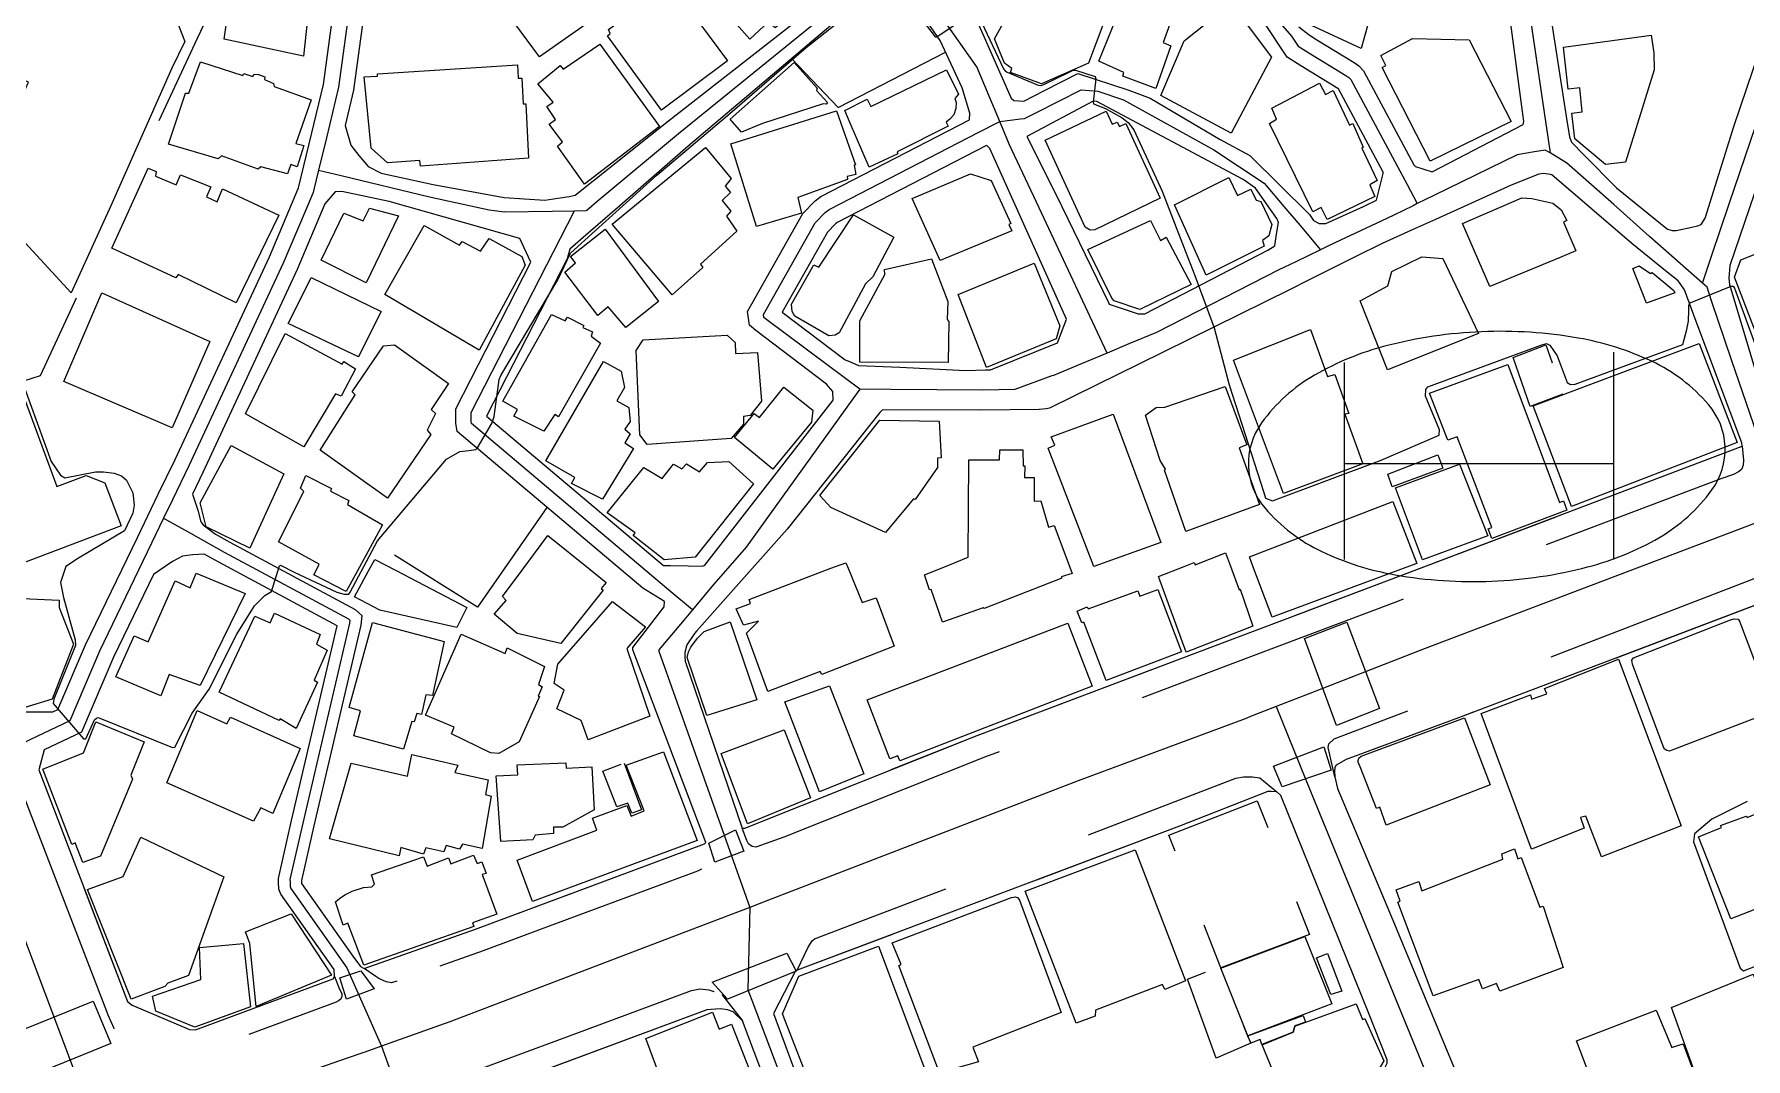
# Model space of a CAD drawing. Header units: millimetres. Extents: x 198785 to 203305, y 542885 to 545889.
# Drawn here: x 202945.9 to 203169.8, y 543859.5 to 543993.4 of the extents above; entities that cross this region are included whole.
import ezdxf

# ---------------------------------------------------------------- set-up
doc = ezdxf.new("R2010")
doc.units = ezdxf.units.MM
for name, pattern in [('FENCE_25K', [54.3, 28.7, -9.2, -16.4]), ('HIDDEN_BULD_25K', [28.8, 18.4, -10.4]), ('HIDDEN_IN_25K', [56.5, 36.5, -20])]:
    doc.linetypes.add(name, pattern=pattern)
for name, color, linetype in [('A0013114', 253, 'Continuous'), ('A0013117', 253, 'Continuous'), ('A0023214', 253, 'Continuous'), ('A0023217', 253, 'Continuous'), ('A0033324', 253, 'Continuous'), ('A0043325', 253, 'Continuous'), ('B0014111', 253, 'Continuous'), ('B0014112', 253, 'Continuous'), ('B0014113', 253, 'Continuous'), ('B0014115', 253, 'Continuous'), ('B0014116', 253, 'Continuous'), ('B0014511', 253, 'Continuous'), ('B0024120', 253, 'Continuous'), ('F0017111', 253, 'Continuous')]:
    doc.layers.add(name, color=color, linetype=linetype)

# ---------------------------------------------------------------- blocks, each defined once
blk = doc.blocks.new('B0014511')
at = {"layer": 'B0014511'}
blk.add_lwpolyline([(-31.17, -1.27, 0.169014), (-29, -6.77, 0.105159), (-21.57, -12.43, 0.067248), (-11.97, -15.47, 0.053397), (0.67, -16.3, 0.053397), (13.19, -14.44, 0.067248), (22.51, -10.63, 0.105159), (29.45, -4.38, 0.169014), (31.17, 1.27, 0.169014), (29, 6.77, 0.105159), (21.57, 12.43, 0.067248), (11.97, 15.47, 0.053397), (-0.67, 16.3, 0.053397), (-13.19, 14.44, 0.067248), (-22.51, 10.63, 0.105159), (-29.45, 4.38, 0.169014)], format="xyb", close=True, dxfattribs=at)
for points in [[(16.58, 13.62), (16.58, -13.46)], [(-18.64, 12.26), (-18.64, -13.46)], [(-18.64, -0.94), (16.58, -0.94)]]:
    blk.add_lwpolyline(points, dxfattribs=at)

msp = doc.modelspace()

# ---------------------------------------------------------------- linework, layer by layer
at = {"layer": 'A0013114'}
for points in [[(203038.53, 543889.62), (203038.88, 543889.62), (203069.24, 543901.73), (203102.04, 543914.09), (203109.45, 543916.88), (203123.15, 543922.04), (203169.27, 543939.51)], [(203185.66, 543924), (203185.25, 543924.05), (203184.95, 543924.02), (203179.63, 543922.01), (203176.54, 543920.83), (203132.54, 543904.14), (203117.51, 543898.6), (203116.2, 543897.85), (203116.03, 543897.52), (203115.98, 543897.07), (203116, 543896.31), (203116.38, 543894.77), (203123.17, 543878.61), (203130.41, 543861.21), (203132.55, 543856.08), (203139.69, 543838.91)], [(202946.52, 543897.21), (202958.13, 543866.97), (202958.73, 543866.47), (202966.22, 543863.29), (202967.01, 543863.26), (202984.56, 543869.74), (202985.04, 543869.9), (202985.19, 543870.24)], [(203122.65, 543858.47), (203122.85, 543858.9), (203122.85, 543859.33), (203120.46, 543865.37), (203108.98, 543893.89), (203108.45, 543894.34), (203107.75, 543894.41), (203107.24, 543894.39), (203095.69, 543889.86), (203045.72, 543871.03), (203045.42, 543870.78)], [(202989.09, 543871.28), (203003.63, 543876.41), (203033.59, 543887.55), (203033.77, 543887.74)], [(203037.34, 543865.6), (203036.61, 543865.88), (203035.68, 543866), (203034.45, 543865.93), (203033.89, 543865.85), (202996.97, 543852.16)]]:
    msp.add_lwpolyline(points, dxfattribs=at)
at = {"layer": 'A0013117'}
for points in [[(203240.59, 544052.52), (203269.13, 544043.43), (203269.66, 544043.39), (203270.42, 544043.62), (203274.64, 544055.88), (203275.77, 544059.16), (203276.19, 544060.44), (203282.97, 544081), (203282.88, 544081.56), (203281.37, 544084.83), (203253.9, 544093.99), (203216.68, 544106.64), (203216.11, 544106.64), (203215.17, 544106.51), (203214.79, 544106.07), (203210.16, 544091.88), (203200.13, 544059.88), (203190.44, 544030.51), (203188.6, 544024.92), (203184.33, 544011.96), (203167.66, 543963.13), (203167.53, 543961.49), (203167.62, 543960.67), (203173.19, 543942.24)], [(203141.89, 544011.05), (203146.33, 543982.33), (203146.7, 543979.93), (203146.95, 543979.24), (203148.61, 543977.57), (203152.84, 543973.29), (203159.51, 543967.88), (203160.14, 543967.72), (203160.64, 543967.69), (203162.69, 543968.15), (203163.47, 543968.32), (203163.91, 543968.49), (203164.45, 543969.33), (203168.25, 543981.41), (203178.92, 544012.94)], [(202944.76, 543904.79), (202948.37, 543904.8), (202949.03, 543905.11), (202952.65, 543913.58), (202959.43, 543927.6), (202962.15, 543933.23), (202964.36, 543937.79), (202976.68, 543964.26), (202980.5, 543973.28), (202982.24, 543980.48), (202983.75, 543986.79), (202986.12, 544004.2)], [(202990.09, 544003.69), (202987.69, 543986.05), (202986.58, 543981.43), (202987.33, 543978.86), (202987.45, 543978.7), (202988.37, 543977.51), (202989.6, 543976.09), (202991.3, 543975.18), (202998.09, 543973.73), (203007.41, 543972), (203012.69, 543971.65), (203014.39, 543971.91), (203015.87, 543972.13), (203016.66, 543972.32), (203028.9, 543982.04), (203053.75, 544001.45)], [(203054.63, 543998.37), (203031.45, 543978.71), (203022.52, 543970.95), (203017.7, 543966.77), (203015.97, 543965.27), (203015.61, 543964.02), (203005.06, 543943.45), (203028.22, 543923.92), (203029.13, 543923.91), (203031.45, 543923.87), (203033.31, 543923.84), (203033.64, 543923.99), (203050.43, 543945.53), (203050.38, 543946.67), (203049.56, 543947.61), (203040.29, 543954.62), (203039.49, 543955.32), (203039.2, 543957.11), (203046.44, 543969.92), (203048.06, 543971.58), (203048.82, 543972.14), (203068.23, 543982.16), (203068.25, 543982.21), (203068.3, 543983.06), (203067.27, 543986.34), (203064.4, 543992.55), (203062.84, 543994.78)], [(203068.48, 543996.81), (203073.68, 543985.01), (203074.05, 543984.7), (203075.37, 543984.59), (203078.06, 543985.98), (203082.43, 543988.24), (203089.06, 543986.03), (203091.86, 543985), (203101.01, 543979.58), (203104.92, 543977.51), (203112.72, 543969.8), (203113.25, 543969.01), (203113.98, 543968.63), (203114.83, 543968.6), (203119.77, 543970.85), (203120.03, 543970.97), (203121.47, 543971.66), (203122.36, 543975.14), (203122.34, 543975.31), (203116.49, 543986.22), (203116.41, 543986.27), (203111.56, 543989.23), (203109.8, 543990.34), (203106.69, 543995.02)], [(203111.31, 543994.31), (203112.66, 543993.27), (203113.67, 543992.63), (203118.56, 543989.64), (203119.16, 543989.24), (203119.76, 543988.58), (203126.37, 543976.27), (203126.57, 543976.07), (203128.73, 543975.36), (203140.66, 543981.57), (203140.72, 543981.94), (203138.87, 543996.04)], [(203084.41, 543984.61), (203075.75, 543979.97), (203079.6, 543972.35), (203086.42, 543958.28), (203086.52, 543958.07), (203090.32, 543956.82), (203091.18, 543956.82), (203107.24, 543965.12), (203108.17, 543965.7), (203108.41, 543967.21), (203108.65, 543968.75), (203108.45, 543969.28), (203105.65, 543973.23), (203104.02, 543974.36), (203084.91, 543984.58), (203084.41, 543984.61)], [(203070.47, 543978.81), (203050.95, 543968.74), (203050.7, 543968.56), (203049.66, 543967.49), (203043.75, 543957.02), (203051.97, 543950.8), (203052.77, 543950.52), (203053.72, 543950.07), (203059.13, 543949.83), (203067.77, 543949.43), (203070.34, 543949.49), (203070.99, 543949.52), (203079.75, 543953.04), (203080.94, 543956.11), (203070.92, 543978.44), (203070.54, 543978.79), (203070.47, 543978.81)], [(203169.27, 543939.51), (203169.24, 543939.94), (203163.29, 543955.82), (203161.74, 543959.95), (203161.29, 543960.63), (203160.91, 543961.11), (203159.47, 543962.28), (203154.87, 543965.99), (203144.4, 543974.96), (203143.95, 543975.08), (203143.27, 543975.16), (203142.71, 543975.08), (203139.06, 543973.62), (203129.17, 543969.14), (203126.06, 543967.73), (203122.22, 543965.99), (203118.67, 543964.27), (203116.49, 543963.17), (203112.59, 543961.22), (203110.17, 543960), (203090.4, 543950.25), (203084.91, 543947.54), (203078.7, 543944.47), (203078.27, 543944.4), (203077.34, 543944.32), (203069.66, 543944.22), (203056.85, 543944.27), (203056.52, 543943.92), (203044.39, 543928.66), (203036.7, 543920.03), (203032.54, 543915.36), (203032.26, 543915.05), (203031.3, 543913.56), (203031, 543912.58), (203031, 543912), (203031.08, 543911.45), (203038.53, 543889.62)], [(203033.77, 543887.74), (203024.21, 543912.91), (203024.21, 543913.22), (203028.33, 543918.54), (203028.36, 543919.23), (203025.52, 543920.97), (203001.25, 543941.44), (203001.07, 543942.51), (203001.07, 543942.98), (203001.05, 543944.4), (203010.89, 543963.59), (203009.45, 543966.65), (202992.37, 543971.49), (202986.17, 543972.82), (202985.29, 543972.76), (202983.95, 543971.17), (202980.34, 543962.63), (202967.97, 543936.08), (202966.61, 543933.27), (202967.35, 543931.16), (202967.7, 543929.62), (202968.01, 543929.24), (202969.63, 543928.04), (202971.5, 543927), (202987.89, 543918.19), (202988.76, 543917.39), (202988.66, 543916.15), (202982.5, 543889.92), (202980.88, 543882.77), (202980.89, 543882.67), (202980.89, 543882.37), (202987.59, 543872.87), (202988.59, 543871.53), (202989.09, 543871.28)], [(202985.19, 543870.24), (202985.14, 543871.14), (202978.2, 543880.99), (202977.91, 543881.65), (202977.89, 543882.55), (202977.86, 543883.02), (202979.58, 543890.59), (202985.55, 543916.04), (202970.06, 543924.37), (202968.17, 543925.42), (202966.66, 543925.34), (202965.34, 543925.15), (202964.02, 543924.46), (202961.54, 543922.77), (202956.29, 543911.93), (202952.11, 543902.15), (202947.25, 543899.84), (202946.71, 543897.87), (202946.52, 543897.21)], [(203045.42, 543870.78), (203042.63, 543865.39), (203051.69, 543840.88), (203053.08, 543837.17), (203054.4, 543833.67), (203054.93, 543832.26), (203055.35, 543831.77), (203055.84, 543831.37), (203056.09, 543831.24), (203057.05, 543830.99), (203057.3, 543830.99), (203087.48, 543843.15), (203122.04, 543857.07), (203122.65, 543858.47)], [(203030.7, 543829), (203041.88, 543833.26), (203049.24, 543836.06), (203038.55, 543864.44), (203037.34, 543865.6)]]:
    msp.add_lwpolyline(points, dxfattribs=at)
at = {"layer": 'A0023214'}
for points in [[(202815.4, 544215.1), (202817.03, 544210.87), (202818.29, 544207.59), (202829.81, 544177.72), (202830.68, 544175.45), (202831.5, 544173.33), (202831.94, 544172.18), (202841.85, 544145.89), (202850.29, 544124.06), (202856.78, 544106.52), (202877.54, 544051.86), (202883.39, 544036.22), (202884.36, 544033.69), (202885.7, 544030.21), (202887.17, 544026.4), (202908.95, 543969.79), (202915.95, 543951.6), (202934.5, 543901.93), (202936.58, 543896.44), (202937.62, 543893.69), (202938.67, 543890.93), (202951.57, 543856.87), (202954.8, 543848.34)], [(203295.37, 543977.15), (203280.84, 543971.77), (203273.02, 543968.87), (203269.46, 543967.55), (203266.54, 543966.47), (203261.62, 543964.64), (203186.45, 543935.46), (203183.8, 543934.43), (203182.43, 543933.9), (203176.57, 543931.62), (203174.68, 543930.89), (203172.89, 543930.2), (203170.01, 543929.08), (203127.85, 543913.09), (203112.74, 543907.2), (203108.34, 543905.49)], [(203108.34, 543905.49), (203105.22, 543904.27), (203104.3, 543903.91), (203082.46, 543895.79), (203044.44, 543881.15), (203041.97, 543880.21), (203039.5, 543879.26), (203035.39, 543877.69), (203000.3, 543864.28), (202993.03, 543861.72), (202991.35, 543861.12), (202989.02, 543860.3), (202986.85, 543859.53), (202971.01, 543854), (202954.8, 543848.34)], [(203108.34, 543905.49), (203112.25, 543895.93), (203126.97, 543859.99), (203128.05, 543857.34), (203129.21, 543854.52), (203129.55, 543853.68), (203135.67, 543837.73), (203137.75, 543832.3), (203138.87, 543829.38), (203139.3, 543828.25), (203139.49, 543827.75), (203139.68, 543827.24), (203140.51, 543824.94), (203148.13, 543803.77), (203158.85, 543776.06), (203159.34, 543774.83), (203159.97, 543773.22), (203160.66, 543771.47), (203168.1, 543752.58), (203169.2, 543749.04), (203171.15, 543742.72), (203173.28, 543735.82), (203175.78, 543727.72)]]:
    msp.add_lwpolyline(points, dxfattribs=at)
at = {"layer": 'A0023217'}
for points in [[(203128.46, 544088.49), (203128.89, 544085.35), (203129.47, 544081.16), (203131.61, 544065.47), (203132.82, 544056.74), (203138.24, 544019.4), (203139.13, 544012.07), (203140.38, 544003.54), (203143.56, 543981.96), (203144.17, 543977.84)], [(203164.09, 543960.82), (203165.34, 543964.5), (203167.6, 543971.17), (203181.63, 544012.45), (203186.02, 544025.58), (203187.4, 544029.69)], [(203086.67, 544021.77), (203089.12, 544021.5), (203098.32, 544020.49), (203098.4, 544020.32), (203098.75, 544019.67), (203098.59, 544008.44), (203098.65, 544008), (203099.13, 544006.77), (203101.85, 544002.84), (203110.36, 543993.11), (203111.23, 543991.8), (203112.61, 543990.93), (203117.48, 543987.96), (203117.85, 543987.72), (203118.11, 543987.42), (203125.47, 543973.7), (203126.81, 543971.22)], [(202988.5, 544007.22), (202988.21, 544004.77), (202988.11, 544003.94), (202985.72, 543986.42), (202984.14, 543979.83), (202983.12, 543975.61)], [(203016.58, 543970.29), (203018.13, 543970.31), (203018.2, 543970.37), (203019.53, 543971.48), (203030.17, 543980.37), (203055.74, 544001.1), (203058.68, 544003.49)], [(203072.2, 543981.96), (203071.51, 543983.61), (203069.56, 543988.27), (203069.21, 543989.11), (203064.73, 543995.46), (203063.15, 543997.69)], [(203072.2, 543981.96), (203074.92, 543982.28), (203075.44, 543982.34), (203077.01, 543983.13), (203082.86, 543986.1), (203085.01, 543985.93), (203088.38, 543984.79), (203100.19, 543978.26), (203106.77, 543973.89), (203109.34, 543970.86), (203111.47, 543968.35), (203114.15, 543965.18)], [(203053.92, 543946.97), (203052.04, 543948.36), (203041.55, 543956.17), (203041.35, 543956.35), (203041.29, 543956.74), (203048.05, 543968.71), (203049.38, 543970.07), (203049.89, 543970.44), (203050.08, 543970.54), (203069.37, 543980.5), (203072.2, 543981.96)], [(203086.26, 543951.69), (203083.73, 543957.09), (203077.34, 543970.69), (203073.44, 543978.97), (203073.25, 543979.43), (203072.2, 543981.96)], [(203144.17, 543977.84), (203143.54, 543978.22), (203142.12, 543977.98), (203139.86, 543977.59), (203128.95, 543972.27), (203126.81, 543971.22)], [(203164.09, 543960.82), (203160.44, 543964.05), (203157.19, 543966.94), (203152.49, 543971.09), (203146.31, 543976.53), (203146.25, 543976.59), (203144.17, 543977.84)], [(202983.12, 543975.61), (202982.51, 543973.06), (202982.41, 543972.66), (202981.36, 543970.18), (202978.51, 543963.44), (202966.16, 543936.94), (202964.01, 543932.49), (202962.86, 543930.1)], [(202983.12, 543975.61), (202986.07, 543974.89), (202997.64, 543972.1), (203005.45, 543970.39), (203006.08, 543970.31), (203007.45, 543970.13), (203013.66, 543970.24), (203016.58, 543970.29)], [(203126.81, 543971.22), (203126.25, 543970.95), (203123.73, 543969.72), (203122.1, 543968.92), (203116.75, 543966.43), (203115.12, 543965.65), (203114.15, 543965.18)], [(203032, 543918.12), (203029.2, 543920.49), (203003.1, 543942.49), (203003.07, 543942.68), (203003.07, 543942.99), (203003.06, 543943.93), (203014.75, 543966.72), (203016.58, 543970.29)], [(203114.15, 543965.18), (203110.91, 543963.63), (203108.7, 543962.56), (203092.71, 543954.38), (203089.1, 543952.88), (203086.26, 543951.69)], [(203174.68, 543930.89), (203171.28, 543940.91), (203167.91, 543950.82), (203165.3, 543958.5), (203164.7, 543960.28), (203164.09, 543960.82)], [(203086.26, 543951.69), (203083.52, 543950.55), (203079.23, 543948.76), (203079.01, 543948.72), (203074.17, 543946.92), (203070, 543946.86), (203057.95, 543946.94), (203053.92, 543946.97)], [(203053.92, 543946.97), (203053, 543945.7), (203039.02, 543926.33), (203035.72, 543922.54), (203034.78, 543921.43), (203032, 543918.12)], [(202962.86, 543930.1), (202961.28, 543926.84), (202954.47, 543912.75), (202950.57, 543903.63), (202945.36, 543901.15), (202944.82, 543900.9), (202937.62, 543893.69), (202930.4, 543886.38), (202929.99, 543886.23), (202888.33, 543870.83), (202869.89, 543863.93), (202865.44, 543862.27)], [(202962.86, 543930.1), (202966.35, 543928.15), (202970.78, 543925.68), (202987.02, 543916.95), (202987.21, 543916.78), (202987.17, 543916.39), (202981.04, 543890.26), (202979.37, 543882.89), (202979.39, 543882.61), (202979.4, 543881.98), (202979.51, 543881.73), (202986.82, 543871.36), (202987.09, 543870.75), (202991.35, 543861.12), (202994.88, 543851.33), (203010.58, 543807.71), (203011.89, 543804.03), (203011.9, 543803.78), (203011.87, 543803.41), (203011.74, 543803.28), (203010.34, 543802.78), (203008.55, 543802.15)], [(203032, 543918.12), (203030.93, 543916.85), (203027.6, 543912.9), (203027.6, 543912.74), (203036.15, 543888.68), (203039.5, 543879.26), (203039.25, 543868.49), (203039.76, 543867.15), (203051.31, 543836.66), (203051.96, 543834.95)]]:
    msp.add_lwpolyline(points, dxfattribs=at)
at = {"layer": 'A0033324', "linetype": 'HIDDEN_IN_25K', "flags": 128}
for points in [[(203070.32, 543898.93), (203043.95, 543888.42), (203040.29, 543887.13), (203039.83, 543887.22), (203039.35, 543887.55), (203039.13, 543887.98), (203038.53, 543889.62), (203038.88, 543889.62), (203069.24, 543901.73), (203102.04, 543914.09), (203109.45, 543916.88), (203123.15, 543922.04), (203169.27, 543939.51), (203169.45, 543937.71), (203169.42, 543937.05), (203169.22, 543936.47), (203168.83, 543936.17), (203168.14, 543935.82), (203166.52, 543935.26), (203124.21, 543919.24), (203104.64, 543911.86), (203070.32, 543898.93)], [(203185.27, 543925.38), (203185.66, 543924), (203185.25, 543924.05), (203184.95, 543924.02), (203179.63, 543922.01), (203176.54, 543920.83), (203132.54, 543904.14), (203117.51, 543898.6), (203116.2, 543897.85), (203116.03, 543897.52), (203115.98, 543897.07), (203116, 543896.31), (203115.15, 543900.14), (203115.25, 543900.61), (203115.93, 543901.29), (203138.51, 543909.78), (203148.73, 543913.71), (203180.37, 543925.89), (203182.58, 543926.62), (203183.14, 543926.67), (203183.69, 543926.67), (203184.09, 543926.54), (203184.49, 543926.29), (203184.75, 543926.04), (203185.27, 543925.38)], [(202966.22, 543863.29), (202967.01, 543863.26), (202984.56, 543869.74), (202985.04, 543869.9), (202985.19, 543870.24), (202985.84, 543868.55), (202986.16, 543867.98), (202986.15, 543867.6), (202986.03, 543867.26), (202985.71, 543867.03), (202985.4, 543866.85), (202967.48, 543860.24), (202964.38, 543859.11), (202963.51, 543859.04), (202962.6, 543859.12), (202959.22, 543860.07), (202958.26, 543860.62), (202957.54, 543861.31), (202956.38, 543863.44), (202955.61, 543865.17), (202955.43, 543865.63), (202943.62, 543896.32), (202943.76, 543896.9), (202944.05, 543897.14), (202944.5, 543897.31), (202944.76, 543897.36), (202946.71, 543897.87), (202946.52, 543897.21), (202958.13, 543866.97), (202958.73, 543866.47), (202966.22, 543863.29)], [(203106.21, 543896.17), (203108.45, 543894.34), (203107.75, 543894.41), (203107.24, 543894.39), (203095.69, 543889.86), (203045.72, 543871.03), (203047.16, 543874.05), (203047.66, 543874.9), (203047.96, 543875.16), (203076.31, 543885.89), (203078.02, 543886.53), (203103.06, 543896.12), (203104.07, 543896.33), (203105.25, 543896.33), (203106.21, 543896.17)], [(202993.37, 543869.61), (202992.66, 543869.38), (202991.94, 543869.53), (202991, 543869.94), (202990.59, 543870.23), (202989.09, 543871.28), (203003.63, 543876.41), (203033.59, 543887.55), (203033.77, 543887.74), (203034.08, 543886.1), (203034.18, 543885.6), (203034.18, 543885.39), (203034.01, 543884.8), (203033.77, 543884.53), (203033.42, 543884.34), (203032.66, 543884), (203012.93, 543876.67), (203004.65, 543873.59), (202993.37, 543869.61)], [(203035.86, 543867.89), (203038.55, 543864.44), (203037.34, 543865.6), (203036.61, 543865.88), (203035.68, 543866), (203034.45, 543865.93), (203033.89, 543865.85), (202996.97, 543852.16), (202996.86, 543851.91), (202996.71, 543854.37), (202996.86, 543855), (202997.22, 543855.56), (203016.75, 543862.79), (203031.88, 543868.39), (203032.99, 543868.6), (203034.14, 543868.47), (203034.8, 543868.27), (203035.86, 543867.89)]]:
    msp.add_lwpolyline(points, dxfattribs=at)
at = {"layer": 'A0043325'}
for points in [[(203121.85, 543905.25), (203116.22, 543903.03), (203112.06, 543914.37), (203117.59, 543916.53), (203121.85, 543905.25)], [(203115.55, 543897.2), (203109.12, 543894.99), (203108, 543897.7), (203114.59, 543900.25), (203115.55, 543897.2)], [(203038.72, 543886.58), (203034.92, 543885.15), (203034.14, 543887.66), (203037.64, 543889.37), (203038.72, 543886.58)], [(203045.56, 543870.94), (203036.61, 543867.25), (203034.59, 543869.48), (203044.35, 543873.29), (203045.56, 543870.94)], [(202990.38, 543868.61), (202986.77, 543867.26), (202985.89, 543870.04), (202988.64, 543870.96), (202990.38, 543868.61)], [(202955.97, 543861.46), (202945.16, 543857.08), (202943.11, 543862.71), (202953.64, 543867.01), (202955.97, 543861.46)]]:
    msp.add_lwpolyline(points, dxfattribs=at)
at = {"layer": 'B0014111'}
for points in [[(202965.61, 543992.4), (202963.93, 543988.94), (202955.95, 543970.91), (202950.76, 543959.58), (202938.71, 543972.63), (202945.2, 543987.1), (202938.97, 543989.88), (202935.73, 543987.37), (202918.71, 543982.43), (202911.52, 543997.71), (202932.96, 544004.47), (202948.95, 544010.55), (202959.77, 544014.7), (202963.39, 544008.32), (202956.48, 544003.19), (202958.36, 544002.21), (202962.99, 543999.24), (202965.61, 543992.4)], [(202982.72, 544005.03), (202981.16, 543990.5), (202970.76, 543992.7), (202972.75, 544006.37), (202982.72, 544005.03)], [(203009.13, 543989.34), (203009.21, 543987.6), (203009.71, 543987.6), (203009.87, 543984.28), (203010.21, 543984.27), (203010.58, 543977.17), (202996.43, 543976.1), (202996.38, 543976.86), (202992.14, 543976.56), (202990.01, 543978.46), (202989.09, 543987.78), (202990.81, 543987.88), (202990.81, 543988.16), (203009.13, 543989.34)], [(203066.48, 543984.42), (203066.46, 543983.65), (203066.21, 543982.83), (203065.69, 543982.25), (203065.21, 543981.87), (203065.47, 543981.33), (203058.77, 543977.98), (203058.86, 543977.73), (203055.11, 543976), (203052.62, 543981.73), (203051.93, 543983.4), (203054.88, 543984.86), (203055.35, 543983.92), (203065.25, 543988.72), (203066.82, 543985.53), (203066.34, 543984.96), (203066.48, 543984.42)], [(203086.1, 543983.31), (203086.91, 543981.62), (203087.54, 543981.85), (203087.86, 543981.31), (203088.69, 543981.69), (203093.16, 543971.93), (203084.62, 543967.79), (203084.02, 543967.76), (203083.35, 543968.16), (203078.14, 543979.5), (203086.1, 543983.31)], [(203179.16, 543967.82), (203181.41, 543961.86), (203193.48, 543966.34), (203198.71, 543952.54), (203175.2, 543943.59), (203168.31, 543961.6), (203169.1, 543963.88), (203179.16, 543967.82)], [(203065.53, 543955.82), (203065.47, 543950.45), (203053.9, 543950.5), (203053.9, 543955.89), (203057.16, 543961.96), (203057.14, 543962.63), (203063.26, 543964.02), (203065.39, 543958.45), (203065.33, 543956.06), (203065.53, 543955.82)], [(203079.56, 543953.54), (203070.48, 543949.79), (203066.76, 543959.35), (203076.7, 543963.44), (203080.04, 543955.24), (203079.56, 543953.54)], [(202968.89, 543953.2), (202963.97, 543941.94), (202949.81, 543947.97), (202954.79, 543959.56), (202968.89, 543953.2)], [(203037.62, 543953.05), (203037.63, 543951.64), (203040.53, 543951.78), (203041.03, 543945.42), (203039.55, 543943.55), (203038.7, 543943.39), (203038.7, 543942.42), (203037.09, 543940.52), (203026.09, 543939.74), (203025.15, 543941.02), (203024.64, 543952.03), (203025.58, 543953.42), (203036.57, 543954.03), (203037.62, 543953.05)], [(203168.62, 543940), (203146.95, 543931.63), (203141.96, 543944.79), (203163.66, 543952.96), (203168.62, 543940)], [(203138.63, 543950.18), (203145.41, 543932.18), (203145.93, 543932.39), (203146.38, 543931.14), (203136.56, 543927.45), (203136.06, 543928.7), (203136.55, 543928.89), (203132.01, 543940.76), (203130.78, 543940.3), (203128.41, 543946.44), (203138.63, 543950.18)], [(202944.07, 543947.37), (202948.88, 543934.25), (202952.73, 543935.69), (202955.16, 543934.75), (202957.31, 543929.13), (202941.05, 543922.98), (202938.35, 543921.96), (202937.97, 543922.96), (202931.13, 543941.2), (202932.2, 543942.66), (202940.36, 543945.58), (202940.28, 543946.04), (202944.07, 543947.37)], [(203047.77, 543944.22), (203047.59, 543942.68), (203042.52, 543936.52), (203037.5, 543940.64), (203040.1, 543943.8), (203040.76, 543943.29), (203043.95, 543947.25), (203047.77, 543944.22)], [(203064.08, 543936.73), (203061.13, 543932.54), (203060.9, 543932.65), (203057.24, 543928.25), (203050.12, 543931.49), (203048.65, 543933.06), (203056.5, 543942.9), (203064.26, 543942.79), (203064.54, 543937.99), (203064.04, 543937.95), (203064.08, 543936.73)], [(202978.56, 543935.92), (202974.12, 543926.19), (202968.44, 543928.97), (202967.63, 543932.12), (202971.69, 543939.63), (202978.56, 543935.92)], [(203036.76, 543937.52), (203040.01, 543934.59), (203032.38, 543925.03), (203028.31, 543924.65), (203024.26, 543927.84), (203024.53, 543928.2), (203020.85, 543930.82), (203025.66, 543936.72), (203028.06, 543935.29), (203029.52, 543937.18), (203030.61, 543936.56), (203031.24, 543937.23), (203032.92, 543936.16), (203033.96, 543937.41), (203036.76, 543937.52)], [(203136.02, 543927.79), (203127.5, 543924.66), (203123.96, 543934.1), (203132.31, 543937.17), (203136.02, 543927.79)], [(203126.15, 543923.96), (203107.83, 543917.18), (203105.31, 543923.85), (203104.85, 543925.08), (203123.61, 543932.29), (203126.74, 543924.18), (203126.15, 543923.96)], [(203020.33, 543920.71), (203014.81, 543913.72), (203009.09, 543915.05), (203006.1, 543917.56), (203007.67, 543919.37), (203007.16, 543919.89), (203009.75, 543923.34), (203013.12, 543927.83), (203018.64, 543923.39), (203020.72, 543921.71), (203020.09, 543920.91), (203020.33, 543920.71)], [(203052.36, 543923.57), (203054.2, 543919.08), (203056.04, 543919.7), (203058.41, 543913.37), (203048.93, 543909.69), (203048.71, 543910.09), (203041.86, 543907.47), (203039.07, 543915.09), (203040.63, 543916.66), (203038.68, 543916.13), (203037.74, 543918.26), (203039.6, 543918.98), (203039.45, 543919.49), (203050.12, 543923.56), (203052.06, 543924.3), (203052.36, 543923.57)], [(203101.73, 543925.58), (203102.37, 543923.84), (203103.5, 543920.73), (203103.65, 543920.83), (203105.31, 543915.99), (203096.58, 543912.59), (203092.96, 543922.49), (203096.33, 543923.8), (203097.62, 543924.31), (203097.74, 543924.02), (203101.73, 543925.58)], [(202967.11, 543922.91), (202973.51, 543920.26), (202967.64, 543908.25), (202963.58, 543909.68), (202962.48, 543906.89), (202956.62, 543909.39), (202958.99, 543914.72), (202960.85, 543913.95), (202964.38, 543921.94), (202966.34, 543921.01), (202967.11, 543922.91)], [(202948.28, 543906.47), (202944.59, 543905.31), (202940.16, 543917.05), (202941.55, 543917.55), (202943.46, 543919.68), (202949.21, 543919.4), (202949.2, 543918.45), (202951.07, 543913.67), (202948.28, 543906.47)], [(203026.46, 543904.23), (203018.37, 543901.15), (203017.44, 543903.66), (203014.26, 543905.18), (203015.23, 543907.62), (203013.92, 543908.49), (203014.4, 543911.03), (203021.55, 543919.21), (203025.87, 543915.9), (203023.43, 543913.1), (203026.46, 543904.23)], [(203092.86, 543920.8), (203095.96, 543912.67), (203086.1, 543908.9), (203083.2, 543916.51), (203082.94, 543916.44), (203082.34, 543917.95), (203083.65, 543918.53), (203083.76, 543918.28), (203090.28, 543920.6), (203090.53, 543919.91), (203092.86, 543920.8)], [(203160.21, 543899.83), (203159.78, 543899.66), (203159.42, 543899.74), (203159.09, 543899.99), (203154.94, 543911.04), (203154.85, 543911.54), (203155.06, 543911.86), (203167.75, 543916.84), (203168.24, 543916.98), (203168.75, 543916.92), (203168.95, 543916.66), (203173.41, 543904.9), (203160.21, 543899.83)], [(203040.43, 543906.38), (203033.9, 543904.32), (203031.34, 543911.91), (203031.49, 543912.63), (203031.78, 543913.25), (203032.68, 543914.42), (203033.56, 543915.29), (203036.96, 543916.59), (203040.43, 543906.38)], [(203084.28, 543908.18), (203059.14, 543898.41), (203058.89, 543899.06), (203057.81, 543898.68), (203054.86, 543906.36), (203081.09, 543916.38), (203084.28, 543908.18)], [(203153.14, 543911.68), (203161.32, 543889.91), (203150.9, 543885.88), (203148.85, 543891.17), (203148.17, 543891), (203148.65, 543889.6), (203141.75, 543886.84), (203135.14, 543904.57), (203141.6, 543907.03), (203141.76, 543906.46), (203143.73, 543907.16), (203143.43, 543907.85), (203153.14, 543911.68)], [(203054.43, 543896.69), (203048.64, 543894.35), (203044.11, 543906.11), (203049.94, 543908.21), (203054.43, 543896.69)], [(202958.77, 543895.99), (202954.59, 543885.93), (202952.28, 543885.11), (202951.3, 543887.67), (202950.83, 543887.49), (202947.07, 543897.31), (202952.37, 543899.46), (202953.99, 543903.52), (202960.29, 543900.87), (202958.56, 543896.51), (202958.77, 543895.99)], [(203136.34, 543895.27), (203122.73, 543889.98), (203121.92, 543892.33), (203121.47, 543892.18), (203119.33, 543897.63), (203119.09, 543898.22), (203119.09, 543898.43), (203119.14, 543898.77), (203119.48, 543899), (203133, 543904.03), (203136.34, 543895.27)], [(203047.47, 543893.55), (203039.21, 543890.18), (203035.79, 543899.36), (203044.02, 543902.47), (203047.47, 543893.55)], [(203028.21, 543899.56), (203032.64, 543887.99), (203011.09, 543880.04), (203009.09, 543885.44), (203019.53, 543889.35), (203018.94, 543890.9), (203023.43, 543892.58), (203024, 543891.18), (203025.68, 543891.88), (203023.33, 543897.84), (203028.21, 543899.56)], [(202963, 543868.92), (202958.59, 543867.27), (202952.89, 543881.59), (202957.55, 543883.29), (202959.88, 543888.44), (202970.73, 543883.24), (202966.1, 543870.36), (202963.39, 543869.34), (202963, 543868.92)], [(203003.4, 543886.06), (203003.84, 543884.97), (203004.45, 543885.22), (203005.03, 543883.69), (203004.53, 543883.54), (203006.42, 543878.38), (203003.24, 543877.23), (203003.41, 543876.74), (202989.02, 543871.71), (202986.93, 543877.18), (202986.33, 543876.93), (202985.32, 543879.96), (202985.86, 543880.41), (202986.57, 543880.91), (202987.51, 543881.37), (202988.99, 543881.84), (202990.1, 543881.94), (202990.43, 543882.3), (202990.03, 543883.52), (202996.85, 543885.86), (202997.31, 543884.64), (203000.13, 543885.73), (203000.42, 543884.95), (203003.4, 543886.06)], [(203096.51, 543869.64), (203093.81, 543868.51), (203093.49, 543869.19), (203084.73, 543865.81), (203084.68, 543865.03), (203082.2, 543864.14), (203075.51, 543881.37), (203089.92, 543886.79), (203096.51, 543869.64)], [(203139.52, 543886.92), (203139.95, 543885.62), (203140.41, 543885.77), (203142.85, 543879.3), (203143.26, 543879.42), (203145.9, 543871.42), (203137.58, 543868.3), (203137.15, 543869.31), (203135.35, 543868.63), (203134.87, 543869.81), (203128.9, 543867.71), (203124.25, 543879.95), (203124.57, 543880.07), (203124.03, 543881.56), (203127.01, 543882.63), (203127.38, 543881.4), (203138.01, 543885.54), (203137.84, 543886.24), (203139.52, 543886.92)], [(203069.43, 543859.08), (203064.31, 543857.63), (203059.02, 543871.66), (203059.29, 543871.77), (203058.12, 543874.64), (203073.72, 543880.53), (203074.27, 543880.63), (203074.58, 543880.49), (203074.8, 543880.19), (203080.25, 543865.53), (203068.69, 543861), (203069.43, 543859.08)], [(202984.8, 543870.41), (202974.96, 543866.31), (202974.12, 543874.54), (202973.57, 543876.08), (202979.54, 543878.41), (202984.8, 543870.41)], [(202974.22, 543866.25), (202966.94, 543863.58), (202961.85, 543865.71), (202961.38, 543867.66), (202967.74, 543869.82), (202967.55, 543874.03), (202973.32, 543874.55), (202974.22, 543866.25)], [(203063.91, 543854.03), (203050.23, 543848.8), (203043.77, 543865.35), (203045.92, 543870.26), (203056.35, 543874.18), (203063.91, 543854.03)], [(203115.65, 543866.66), (203104.64, 543862.47), (203101.12, 543871.32), (203112.08, 543875.43), (203115.65, 543866.66)], [(203034.64, 543865.56), (203035.5, 543863.32), (203037.1, 543863.99), (203042.08, 543851.34), (203042.5, 543851.52), (203045.08, 543844.95), (203039.69, 543842.77), (203042.2, 543836.21), (203035.67, 543833.63), (203032.98, 543840.7), (203033.79, 543840.92), (203025.93, 543862.14), (203034.64, 543865.56)], [(203118.81, 543866.63), (203119.64, 543864.62), (203119.94, 543864.74), (203122.45, 543859.19), (203121.06, 543856.9), (203112.94, 543853.69), (203112.53, 543853.38), (203109.81, 543852.29), (203108.12, 543856.57), (203108.24, 543857.14), (203106.52, 543861.31), (203110.59, 543862.93), (203110.8, 543863.73), (203118.81, 543866.63)]]:
    msp.add_lwpolyline(points, dxfattribs=at)
at = {"layer": 'B0014112'}
for points in [[(203046.78, 543997.56), (203042.84, 543994.19), (203041.96, 543994.96), (203039.5, 543992.69), (203031.49, 544001.76), (203038.43, 544007.81), (203046.78, 543997.56)], [(203121.78, 543999.82), (203119.47, 543991.51), (203112.9, 543994.56), (203110.59, 543996.67), (203106.94, 544001.52), (203109.1, 544003.68), (203119.26, 544001.59), (203119.04, 544000.51), (203121.78, 543999.82)], [(203036.58, 543989.86), (203027.97, 543983.45), (203020.89, 543993.14), (203021.27, 543993.46), (203021.04, 543993.99), (203029.13, 543999.96), (203036.58, 543989.86)], [(203094.58, 543991.83), (203092.61, 543986.26), (203088.29, 543987.86), (203088.42, 543988.34), (203085.15, 543989.82), (203088.57, 543998.23), (203094.46, 543995.83), (203094.13, 543994.81), (203094.43, 543994.65), (203093.59, 543992.26), (203094.58, 543991.83)], [(202967.69, 543989.73), (202973.2, 543987.94), (202973.34, 543988.22), (202974.52, 543987.81), (202974.7, 543988.12), (202975.25, 543988.11), (202976.09, 543987.78), (202976.06, 543987.42), (202977.22, 543986.92), (202977.3, 543986.52), (202982.13, 543984.77), (202980.15, 543979.09), (202981.18, 543978.8), (202980.34, 543976.02), (202979.48, 543976.34), (202979.05, 543975.12), (202975.57, 543976.02), (202975.23, 543975.71), (202970.42, 543977.45), (202969.98, 543977.06), (202963.48, 543979), (202965.7, 543985.67), (202966.15, 543985.67), (202967.69, 543989.73)], [(203049.69, 543984.43), (203049.52, 543984.23), (203049.09, 543984.24), (203041.18, 543981.7), (203038.43, 543980.55), (203036.96, 543982.26), (203045.3, 543989.66), (203048.33, 543986.3), (203048.24, 543986), (203049.69, 543984.43)], [(203046.29, 543969.99), (203040.38, 543968.25), (203037.04, 543979.03), (203050.85, 543983.33), (203053.33, 543976.3), (203053.15, 543976.26), (203053.39, 543975.01), (203052.25, 543974.77), (203052.31, 543974.39), (203045.79, 543972.04), (203046.29, 543969.99)], [(203058.34, 543966.84), (203055.59, 543961.65), (203054.64, 543960.75), (203051.2, 543954.35), (203050.69, 543954.03), (203049.87, 543953.93), (203045.4, 543956.49), (203045.04, 543957.13), (203044.96, 543958.06), (203047.89, 543963.21), (203048.56, 543962.92), (203053.06, 543969.74), (203058.34, 543966.84)], [(203027.58, 543958.45), (203023.3, 543955.02), (203020.98, 543957.73), (203019.63, 543956.6), (203015.34, 543962.26), (203016.72, 543963.5), (203016.07, 543964.33), (203020.6, 543967.86), (203027.58, 543958.45)], [(202988.35, 543951.23), (202988.34, 543951.2), (202979.15, 543955.54), (202979.87, 543956.97), (202982.16, 543961.56), (202991.31, 543957.14), (202988.35, 543951.23)], [(202978.77, 543954.24), (202986.19, 543950.26), (202986.42, 543950.6), (202987.94, 543949.63), (202986.08, 543946.06), (202985.35, 543946.36), (202981.17, 543939.43), (202973.55, 543943.74), (202978.77, 543954.24)], [(202997.8, 543941.05), (202992.15, 543932.75), (202983.34, 543939), (202987.89, 543946.23), (202987.5, 543946.64), (202991.6, 543952.63), (202993.05, 543952.76), (203000.09, 543947.72), (202997.83, 543944.33), (202998.4, 543943.81), (202997.31, 543941.61), (202997.8, 543941.05)], [(202988.2, 543923.23), (202986.74, 543920.54), (202982.5, 543922.7), (202982.74, 543923.2), (202983.18, 543924.11), (202977.86, 543927.04), (202981.17, 543933.6), (202980.77, 543934.05), (202981.44, 543935.68), (202984.81, 543934), (202984.67, 543933.63), (202987.08, 543932.42), (202986.92, 543931.9), (202991.46, 543929.23), (202988.2, 543923.23)], [(202999.55, 543914.01), (202998.01, 543906.94), (202997.15, 543907.01), (202996.6, 543904.46), (202995.97, 543904.57), (202995.6, 543903.5), (202995.33, 543903.54), (202994.22, 543899.92), (202987.75, 543901.69), (202988.61, 543904.96), (202987.11, 543905.37), (202990.16, 543916.5), (202999.55, 543914.01)]]:
    msp.add_lwpolyline(points, dxfattribs=at)
at = {"layer": 'B0014113'}
for points in [[(203012.29, 544007.29), (203013.31, 544005.83), (203014.33, 544006.55), (203020.91, 543997.3), (203019.81, 543996.32), (203020.03, 543996.04), (203012, 543990.41), (203008.78, 543994.75), (203010.14, 543995.97), (203008.02, 543999.36), (203008.31, 543999.53), (203007.26, 544001.11), (203008.31, 544001.85), (203006.62, 544004.28), (203009.85, 544006.84), (203010.51, 544005.97), (203012.29, 544007.29)], [(203079.12, 543998.12), (203080.26, 543997.18), (203080.81, 543998.99), (203083.16, 543997.9), (203083.72, 543999.1), (203086.94, 543997.93), (203083.82, 543989.58), (203077.67, 543986.86), (203073.6, 543988.34), (203073.79, 543988.89), (203072.84, 543989.59), (203071.5, 543992.77), (203075, 543999.06), (203073.83, 543999.89), (203076.37, 544003.65), (203079.06, 544002.16), (203078.3, 544001.06), (203079.97, 543999.82), (203079.12, 543998.12)], [(203107.76, 543990.37), (203102.46, 543980.43), (203093.28, 543985.33), (203096.3, 543992.51), (203102.48, 543997.37), (203107.76, 543990.37)], [(203139.06, 543981.93), (203128.51, 543976.75), (203122.2, 543989.01), (203122.71, 543989.26), (203122.05, 543990.59), (203126.16, 543992.79), (203133.61, 543992.63), (203139.06, 543981.93)], [(203157.77, 543988.7), (203154.05, 543976.63), (203151.4, 543976.35), (203147.4, 543979.67), (203147.01, 543983.03), (203148.38, 543983.21), (203148.06, 543986.34), (203146.53, 543986.16), (203145.92, 543991.68), (203157.37, 543993.22), (203157.74, 543990.93), (203157.77, 543988.7)], [(203019.88, 543992.04), (203027.69, 543981.29), (203017.88, 543973.74), (203014.37, 543978.74), (203015.01, 543979.31), (203013.28, 543981.62), (203014.11, 543982.22), (203012.99, 543983.89), (203013.78, 543984.46), (203011.81, 543986.88), (203014.7, 543989.27), (203015.12, 543988.79), (203019.88, 543992.04)], [(203114.02, 543986.97), (203114.8, 543985.46), (203115.8, 543986.02), (203117.93, 543981.48), (203118.36, 543981.67), (203119.73, 543978.59), (203119.54, 543978.47), (203121.57, 543974.23), (203120.58, 543973.68), (203121.26, 543972.16), (203115.02, 543969.16), (203114.22, 543970.7), (203113.16, 543970.16), (203107.49, 543981.68), (203108.39, 543982.24), (203107.77, 543983.71), (203114.02, 543986.97)], [(203033.39, 543962.87), (203029.38, 543959.29), (203021.5, 543968.53), (203033.71, 543978.54), (203037.08, 543974.52), (203036.28, 543973.5), (203036.97, 543972.66), (203035.91, 543971.61), (203037.03, 543970.23), (203036.47, 543969.56), (203037.81, 543967.6), (203033.07, 543963.29), (203033.39, 543962.87)], [(202961.78, 543974.82), (202964.48, 543973.69), (202965.05, 543975), (202969.01, 543973.4), (202968.45, 543972.09), (202969.84, 543971.47), (202970.54, 543973.16), (202977.93, 543969.69), (202972.35, 543958.26), (202964.74, 543961.96), (202964.46, 543961.53), (202956.09, 543965.4), (202960.85, 543975.85), (202961.9, 543975.41), (202961.78, 543974.82)], [(203073.76, 543967.67), (203064.41, 543963.79), (203060.76, 543971.88), (203068.37, 543975.12), (203071.09, 543974.25), (203073.67, 543968.63), (203073.37, 543968.49), (203073.76, 543967.67)], [(203102.16, 543974.62), (203103.28, 543972.29), (203105.02, 543973.1), (203105.73, 543971.68), (203106.35, 543971.5), (203107.79, 543968.5), (203107.41, 543967.02), (203106.55, 543966.39), (203106.79, 543965.64), (203099.19, 543961.86), (203095.04, 543971.06), (203102.16, 543974.62)], [(202993.56, 543969.62), (202989.33, 543960.87), (202983.44, 543963.84), (202986.44, 543969.97), (202988.95, 543968.97), (202989.76, 543970.64), (202993.56, 543969.62)], [(203145.48, 543964.18), (203136.28, 543960.41), (203132.73, 543968.6), (203140.48, 543971.98), (203141.77, 543971.88), (203144.54, 543971.28), (203144.93, 543970.96), (203145.62, 543970.4), (203146.34, 543969.01), (203145.91, 543968.79), (203147.55, 543965.03), (203145.48, 543964.18)], [(202996.94, 543968.37), (203001.56, 543965.78), (203001.88, 543966.27), (203004.28, 543965.02), (203005.43, 543966.66), (203009.71, 543964.32), (203010.15, 543963.17), (203004.14, 543952.08), (202991.8, 543959.33), (202996.94, 543968.37)], [(203091.92, 543969.03), (203093.21, 543966.42), (203093.98, 543966.83), (203097.22, 543960.63), (203090.52, 543957.4), (203087.16, 543958.5), (203086.88, 543958.85), (203083.74, 543965.22), (203091.92, 543969.03)], [(203134.82, 543954.24), (203122.89, 543949.49), (203119.33, 543958.51), (203122.96, 543960.46), (203123.47, 543962.33), (203127.42, 543964.25), (203130.14, 543964.06), (203134.82, 543954.24)], [(203013.57, 543956.73), (203015.36, 543955.89), (203015.67, 543956.36), (203017.79, 543955.29), (203017.67, 543955.02), (203018.96, 543954.46), (203018.78, 543953.9), (203019.98, 543952.97), (203014.49, 543943.35), (203014.02, 543943.66), (203012.56, 543941.47), (203008.66, 543943.43), (203009.14, 543944.3), (203007.2, 543945.39), (203013.57, 543956.73)], [(203112.86, 543954.77), (203115.07, 543948.62), (203116.01, 543948.91), (203117.84, 543943.81), (203117.32, 543943.69), (203119.68, 543937.21), (203109.29, 543933.36), (203102.79, 543950.78), (203112.86, 543954.77)], [(203024.29, 543939.22), (203020.24, 543932.59), (203016.18, 543934.66), (203016.62, 543935.43), (203012.86, 543937.62), (203020.36, 543950.58), (203022.71, 543949.32), (203023.12, 543947.19), (203022.14, 543945.44), (203023.69, 543944.58), (203023.88, 543942.76), (203023.15, 543941.74), (203023.86, 543941.15), (203023.18, 543939.98), (203024.29, 543939.22)], [(203106.19, 543931.91), (203096.54, 543928.39), (203093.74, 543936.4), (203093.88, 543936.5), (203093.16, 543937.64), (203091.24, 543943.59), (203092.64, 543944.57), (203093.78, 543944.64), (203101.66, 543947.34), (203104.51, 543939.7), (203103.5, 543939.3), (203106.19, 543931.91)], [(203093.26, 543926.94), (203084.49, 543923.82), (203078.55, 543939.27), (203079.42, 543939.64), (203078.94, 543940.75), (203087.05, 543943.72), (203093.26, 543926.94)], [(203075.22, 543939.04), (203075.25, 543936.95), (203075.49, 543936.94), (203075.45, 543935.44), (203076.7, 543935.43), (203076.69, 543932.33), (203077.56, 543932.38), (203078.59, 543928.93), (203079.33, 543929.17), (203081.35, 543923.72), (203081.66, 543922.89), (203080.25, 543922.46), (203080.31, 543922.26), (203070.17, 543918.33), (203070.02, 543918.41), (203064.7, 543916.53), (203063.25, 543920.79), (203063.01, 543920.74), (203062.36, 543922.71), (203064.65, 543923.64), (203068.05, 543925.02), (203068.14, 543937.73), (203072.16, 543937.72), (203072.19, 543939.06), (203075.22, 543939.04)], [(203002.52, 543918.44), (203001.18, 543915.82), (202991.13, 543918.1), (202987.8, 543919.83), (202989.66, 543923.24), (202990.47, 543924.71), (202993.27, 543923.26), (203002.52, 543918.44)], [(202977.37, 543917.72), (202983.33, 543914.9), (202982.86, 543913.67), (202984.26, 543912.85), (202982.56, 543908.96), (202982.99, 543908.68), (202980.2, 543902.62), (202978.09, 543903.88), (202977.96, 543903.69), (202970.11, 543907.36), (202974.78, 543917.31), (202976.79, 543916.45), (202977.37, 543917.72)], [(203001.78, 543914.94), (203007.54, 543912.43), (203007.78, 543913.16), (203012.66, 543910.74), (203011.87, 543908.38), (203012.34, 543908.07), (203011.85, 543906.87), (203012.01, 543906.79), (203009.36, 543900.88), (203006.7, 543899.35), (203005.62, 543899.47), (203000.49, 543901.93), (203000.83, 543902.82), (202997.1, 543904.37), (203001.78, 543914.94)], [(202967.25, 543904.99), (202971.13, 543903.24), (202971.62, 543904.13), (202980.7, 543900.02), (202977.13, 543891.51), (202975.56, 543892.26), (202974.59, 543890.54), (202963.28, 543895.55), (202967.25, 543904.99)], [(203000.96, 543896.89), (203005.3, 543895.91), (203004.94, 543894.01), (203005.71, 543893.78), (203004.5, 543886.93), (203001.96, 543887.51), (203001.57, 543886.87), (202999.82, 543887.32), (202999.51, 543886.51), (202997.16, 543887.03), (202996.86, 543886.2), (202993.89, 543887.08), (202993.68, 543885.98), (202984.55, 543888.22), (202987.4, 543898.11), (202994.73, 543896.4), (202995.33, 543899.22), (203001.31, 543897.84), (203000.96, 543896.89)], [(203015.45, 543898.15), (203015.49, 543897.44), (203018.85, 543897.64), (203019.18, 543892), (203015.05, 543889.74), (203013.85, 543889.74), (203013.86, 543888.92), (203011.46, 543888.71), (203011.15, 543888.07), (203006.94, 543887.87), (203006.36, 543896.43), (203009.17, 543896.58), (203009.11, 543897.87), (203015.45, 543898.15)], [(203172.78, 543892.17), (203173.5, 543890.27), (203178.04, 543892.05), (203179.02, 543889.59), (203180.02, 543889.98), (203182.51, 543883.47), (203167.8, 543877.77), (203163.57, 543888.48), (203166.59, 543889.71), (203166.44, 543889.94), (203169.8, 543891.18), (203169.93, 543891), (203172.78, 543892.17)]]:
    msp.add_lwpolyline(points, dxfattribs=at)
at = {"layer": 'B0014115'}
for points in [[(203183.36, 543875.19), (203188.2, 543862.84), (203186.79, 543862.34), (203188.31, 543858.31), (203187.02, 543857.76), (203187.14, 543857.33), (203166.13, 543849.27), (203164.36, 543853.91), (203164.46, 543853.95), (203160.05, 543866.17), (203170.74, 543870.51), (203171.88, 543867.5), (203173.74, 543868.13), (203173.55, 543868.71), (203176.03, 543869.72), (203175.1, 543872.03), (203183.36, 543875.19)], [(203160.04, 543861.02), (203160.05, 543860.96), (203161.56, 543861.43), (203164.38, 543853.99), (203163.31, 543853.63), (203164.52, 543849.57), (203153.88, 543845.4), (203147.64, 543861.83), (203158.05, 543865.84), (203160.04, 543861.02)]]:
    msp.add_lwpolyline(points, dxfattribs=at)
at = {"layer": 'B0014116', "linetype": 'HIDDEN_BULD_25K', "flags": 128}
for points in [[(203155.81, 543963.08), (203157.29, 543962.09), (203157.51, 543962.2), (203160.35, 543959.88), (203160.47, 543959.55), (203156.77, 543958.22), (203154.99, 543962.73), (203155.81, 543963.08)], [(203145.85, 543946.33), (203141.57, 543944.72), (203139.35, 543951.11), (203143.62, 543952.75), (203145.85, 543946.33)], [(203130.15, 543936.63), (203123.54, 543934.2), (203122.94, 543935.86), (203129.47, 543938.41), (203130.15, 543936.63)], [(203023.09, 543898.11), (203025.36, 543892), (203024.07, 543891.55), (203023.58, 543892.89), (203022.11, 543892.39), (203020.31, 543897.04), (203023.09, 543898.11)], [(203112.7, 543875.73), (203101.12, 543871.34), (203094.3, 543888.71), (203105.88, 543893.18), (203112.7, 543875.73)], [(203116.95, 543868.31), (203115.5, 543867.86), (203113.61, 543872.64), (203115.08, 543873.21), (203116.95, 543868.31)], [(203105.03, 543861.52), (203100.52, 543859.55), (203096.77, 543869.88), (203101.03, 543871.52), (203104.6, 543862.48), (203105.03, 543861.52)], [(203110.56, 543862.96), (203106.49, 543861.34), (203106.25, 543862.01), (203105.05, 543861.53), (203104.65, 543862.45), (203111.89, 543865.14), (203112.18, 543864.26), (203110.79, 543863.77), (203110.56, 543862.96)]]:
    msp.add_lwpolyline(points, dxfattribs=at)
at = {"layer": 'B0024120', "linetype": 'FENCE_25K', "flags": 128}
for points in [[(202930.24, 543942.85), (202944.56, 543948.06), (202946.75, 543948.77), (202967.27, 543992.84), (202970.67, 543999.94), (202970.89, 544000.72), (202971.77, 544013.63), (202971.82, 544014.72), (202971.5, 544018.06), (202970.72, 544024.13), (202966.29, 544035.88), (202965.86, 544036.19), (202949.27, 544029.72), (202949.17, 544029.54), (202952.24, 544021.44), (202952.19, 544021.13), (202933.89, 544014.21), (202906.86, 544004.34)], [(203044.98, 543990.18), (203051.08, 543983.76), (203065.12, 543991)], [(203012.99, 543931.53), (203003.91, 543918.5), (202990.74, 543926.7), (202992.86, 543929.71), (202991.97, 543930.58), (203000.16, 543941.61), (203001.75, 543941.01)]]:
    msp.add_lwpolyline(points, dxfattribs=at)
at = {"layer": 'F0017111', "elevation": 20}
for points in [[(202944.49, 543947.64), (202948.14, 543937.5), (202949.35, 543935.75), (202949.95, 543935.39), (202953.94, 543936.17), (202955.01, 543936.18), (202956.39, 543936), (202957.34, 543935.64), (202958, 543935.08), (202958.82, 543933.42), (202959, 543931.83), (202958.85, 543930.76), (202958.1, 543929.18), (202957.74, 543928.45), (202951.72, 543924.87), (202950.06, 543923.82), (202949.39, 543921.71), (202949.76, 543919.75), (202951.3, 543914.2), (202951.32, 543913.46), (202948.48, 543906.45), (202948.42, 543905.9), (202952.38, 543901.29), (202952.7, 543901.29), (202953.82, 543903.76), (202954.07, 543904), (202954.31, 543904.06), (202964.01, 543900.13), (202964.31, 543900.2), (202966.58, 543904.62), (202968.81, 543907.79), (202972.43, 543914.95), (202974.72, 543918.64), (202976.09, 543919.99), (202976.97, 543920.52), (202978.03, 543923.87), (202978.16, 543923.97), (202979.92, 543923.04), (202985.5, 543920.43), (202986.45, 543920.18), (202987.09, 543920.18), (202987.26, 543920.45), (202990.84, 543927.14), (202999.83, 543937.83), (203001.59, 543938.83), (203002.78, 543938.97), (203003.69, 543939.09), (203003.92, 543939.29), (203005.8, 543942.57), (203006.09, 543943.39), (203006.66, 543947.6), (203006.74, 543948.23), (203006.96, 543948.76), (203014.42, 543961.26), (203016.08, 543964.76), (203019.33, 543967.69), (203027.35, 543974.94), (203036.9, 543983), (203046.88, 543991.62), (203054.95, 543998.04)], [(203061.74, 543995.64), (203063.75, 543993.03), (203063.98, 543993.01), (203068.36, 543995.97)], [(203069.87, 543994.83), (203072.68, 543988.85), (203072.91, 543988.56), (203073.16, 543988.4), (203077.23, 543986.69), (203077.57, 543986.67), (203077.97, 543986.77), (203081.35, 543988.45), (203081.8, 543988.66), (203082.09, 543988.65), (203084.68, 543987.81), (203084.78, 543987.54), (203084.42, 543984.49), (203084.48, 543984.27), (203086.02, 543983.63), (203088.2, 543982.42), (203089, 543981.8), (203089.74, 543980.86), (203093.45, 543972.83), (203095.28, 543968.1), (203097.4, 543962.59), (203097.73, 543961.83), (203100.23, 543954.99), (203102.22, 543947.52), (203106.72, 543933.46), (203106.96, 543932.71), (203107.88, 543932.38), (203122.09, 543937.71), (203129.66, 543940.95), (203129.7, 543941.66), (203127.88, 543946.07), (203127.91, 543946.95), (203128.18, 543947.29), (203143.11, 543952.77), (203143.7, 543952.93), (203144.15, 543952.74), (203145.08, 543951.34), (203146.39, 543947.84), (203146.82, 543947.6), (203147.43, 543947.63), (203161.52, 543952.79), (203162.07, 543954.79), (203162.26, 543955.84), (203162.31, 543957.3), (203162.31, 543957.97), (203162.48, 543958.25), (203167.85, 543960.45), (203168.12, 543960.45), (203168.27, 543960.17), (203174.38, 543943.5)], [(203169.94, 543893.07), (203165.32, 543890.78), (203163.04, 543888.86), (203162.93, 543887.81), (203169.05, 543871.32), (203169.45, 543870.97), (203183.15, 543876.27)]]:
    msp.add_lwpolyline(points, dxfattribs=at)

# ---------------------------------------------------------------- block references
at = {"layer": 'B0014511'}
msp.add_blockref('B0014511', (203135.89, 543938.18), dxfattribs=at)

doc.saveas('drawing.dxf')
